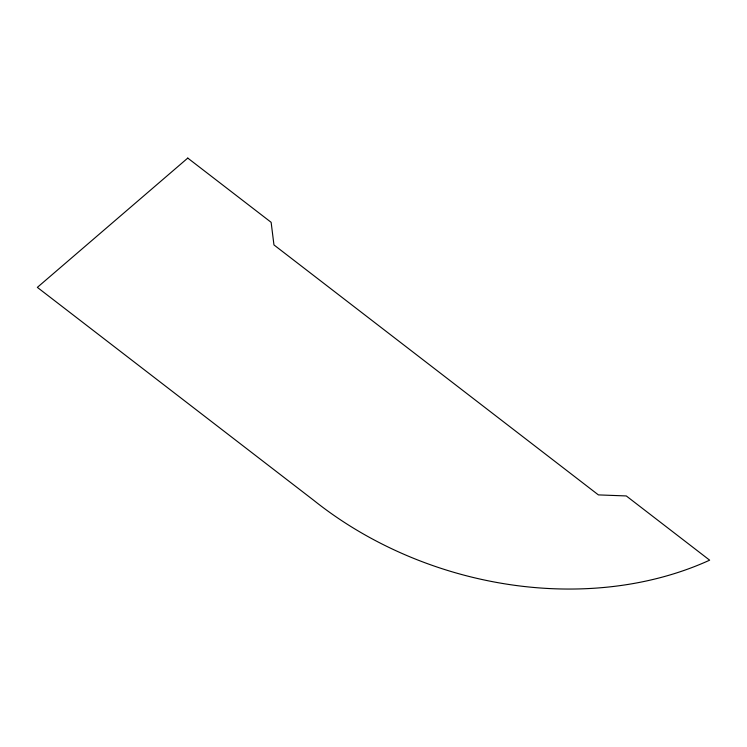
<?xml version="1.0" encoding="UTF-8"?>
<svg xmlns="http://www.w3.org/2000/svg" width="747" height="747" viewBox="0 0 747 747"><rect width="100%" height="100%" fill="white"/><g stroke="black" fill="none" stroke-linecap="round" stroke-linejoin="round"><path stroke-width="1.12" d="M187.768 158.084L37.35 287.38L313.647 500.247A327.027 251.982 17.1 0 0 709.65 560.175L626.285 495.943L598.394 494.897L273.953 244.923L271.133 222.317L187.768 158.084"/></g></svg>
